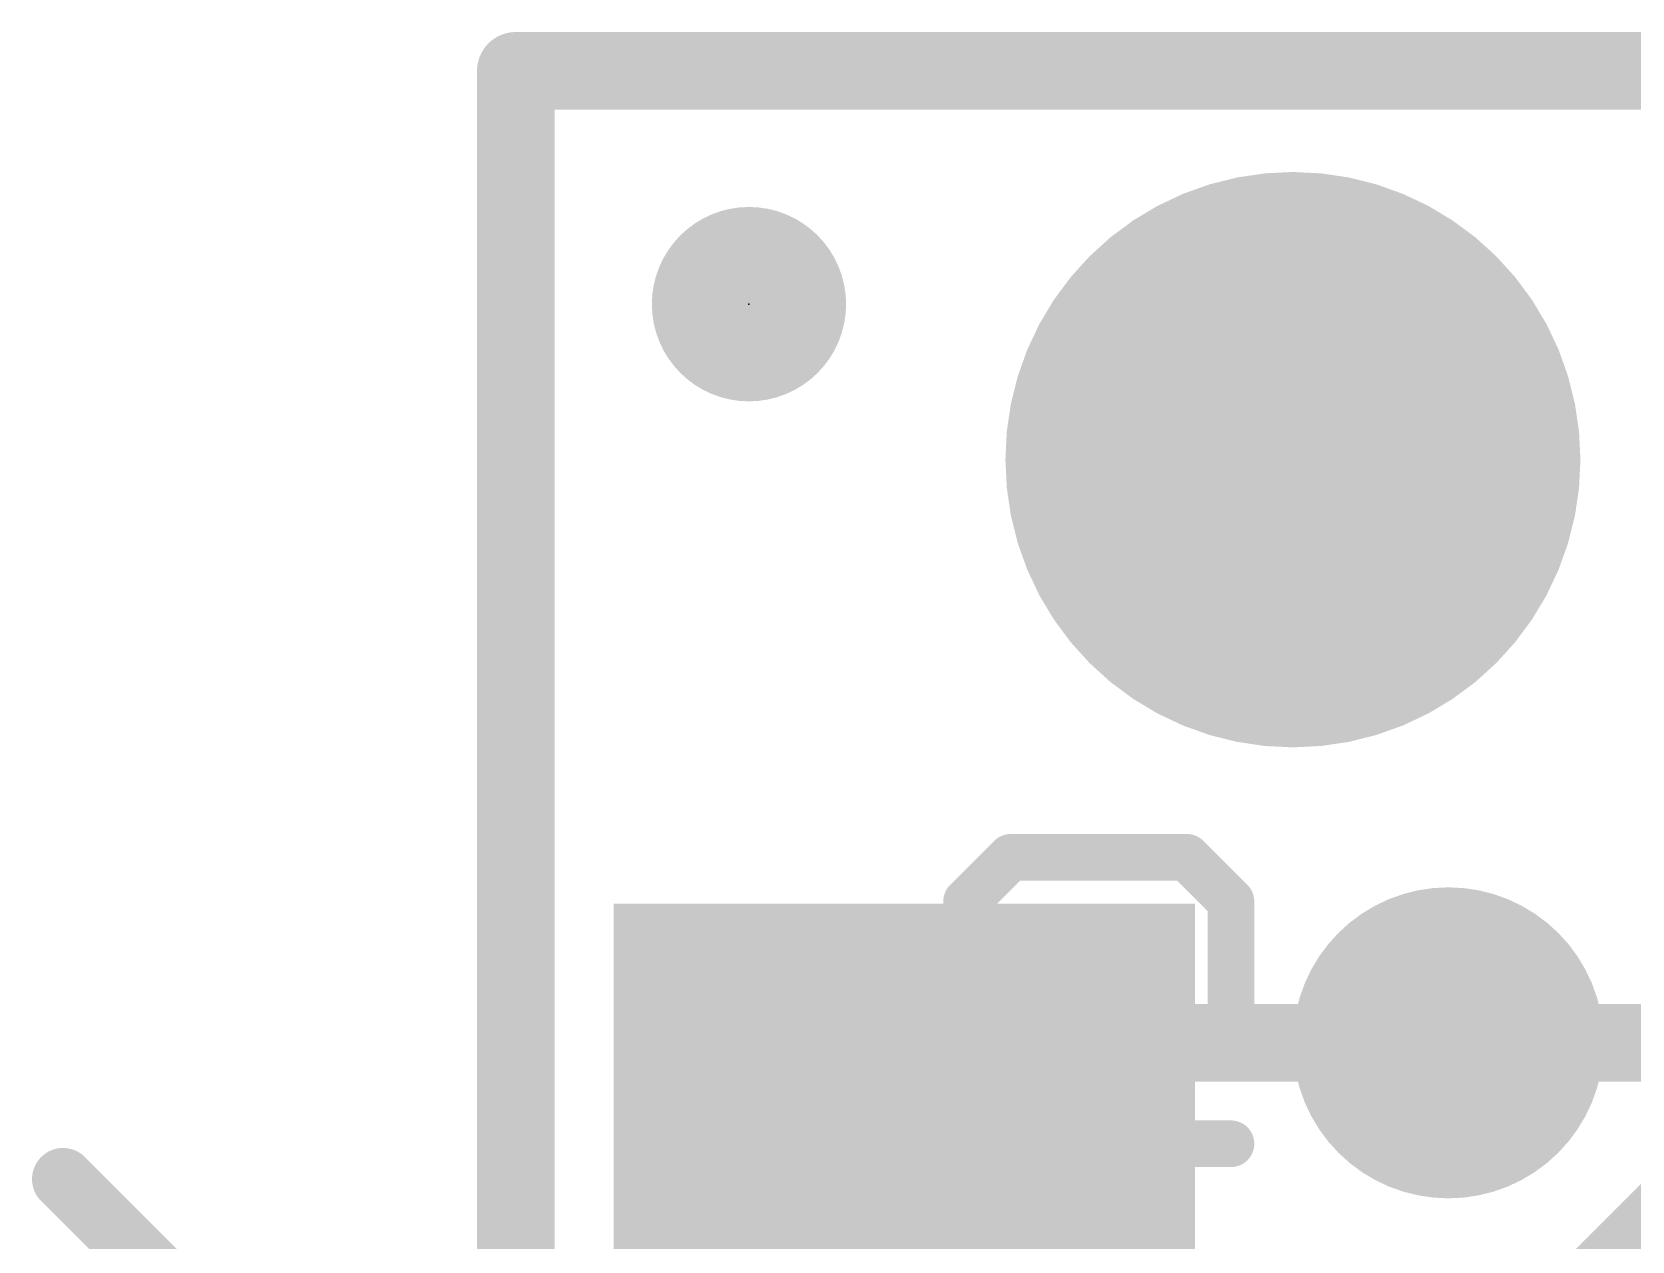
# Model space of a CAD drawing. Extents: x -1.6 to 24.3, y -3.8 to 15.4.
# Drawn here: x -1.58 to 3.65, y 11.42 to 15.37 of the extents above; entities that cross this region are included whole.
import ezdxf

# ---------------------------------------------------------------- set-up
doc = ezdxf.new("R2010")
doc.units = 0
for name, color, linetype in [('1', 12, 'CONTINUOUS'), ('16', 132, 'CONTINUOUS'), ('17', 110, 'CONTINUOUS'), ('18', 110, 'CONTINUOUS'), ('20', 53, 'CONTINUOUS'), ('22', 53, 'CONTINUOUS'), ('23', 53, 'CONTINUOUS'), ('51', 53, 'CONTINUOUS')]:
    doc.layers.add(name, color=color, linetype=linetype)

# ---------------------------------------------------------------- blocks, each defined once
blk = doc.blocks.new('PIE')
at = {"const_width": 0.5}
blk.add_lwpolyline([(0, -0.25, 1), (0, 0.25, 1), (0, -0.25)], format="xyb", dxfattribs=at)
blk = doc.blocks.new('RECT')
blk.add_solid([(-0.5, -0.5), (0.5, -0.5), (-0.5, 0.5), (0.5, 0.5)])
blk = doc.blocks.new('ROUNDP')
at = {"const_width": 0.5}
blk.add_lwpolyline([(0, -0.25, 1), (0, 0.25, 1), (0, -0.25)], format="xyb", dxfattribs=at)
blk = doc.blocks.new('ROUNDV')
at = {"const_width": 0.5}
blk.add_lwpolyline([(0, -0.25, 1), (0, 0.25, 1), (0, -0.25)], format="xyb", dxfattribs=at)

msp = doc.modelspace()

# ---------------------------------------------------------------- linework, layer by layer
at = {"layer": '1', "const_width": 0.254}
for points in [[(0, 15.24), (0, 0)], [(24.13, 15.24), (0, 15.24)], [(4.33, 12.065), (3.048, 12.065)]]:
    msp.add_lwpolyline(points, dxfattribs=at)
at = {"layer": '1', "const_width": 0.127}
for points in [[(0.0635, 15.24, 1), (-0.0635, 15.24)], [(0, 15.3035, 1), (0, 15.1765)], [(3.048, 12.1285, 1), (3.048, 12.0015)]]:
    msp.add_lwpolyline(points, format="xyb", dxfattribs=at)
at = {"layer": '16', "const_width": 0.254}
for points in [[(0, 15.24), (0, 0)], [(24.13, 15.24), (0, 15.24)], [(3.429, 11.176), (4.953, 12.7)], [(1.778, 12.065), (0.635, 10.922)], [(3.048, 12.065), (1.778, 12.065)]]:
    msp.add_lwpolyline(points, dxfattribs=at)
at = {"layer": '16', "const_width": 0.127}
for points in [[(0.0635, 15.24, 1), (-0.0635, 15.24)], [(0, 15.3035, 1), (0, 15.1765)], [(1.778, 12.1285, 1), (1.778, 12.0015)], [(1.8229, 12.0201, 1), (1.7331, 12.1099)], [(3.048, 12.0015, 1), (3.048, 12.1285)]]:
    msp.add_lwpolyline(points, format="xyb", dxfattribs=at)
at = {"layer": '20', "const_width": 0.2032}
for points in [[(0, 15.24), (0, 0)], [(24.13, 15.24), (0, 15.24)]]:
    msp.add_lwpolyline(points, dxfattribs=at)
at = {"layer": '20', "const_width": 0.1016}
for points in [[(0.0508, 15.24, 1), (-0.0508, 15.24)], [(0, 15.2908, 1), (0, 15.1892)]]:
    msp.add_lwpolyline(points, format="xyb", dxfattribs=at)
at = {"layer": '22', "const_width": 0.1524}
for points in [[(1.4732, 12.5269), (1.6173, 12.6709)], [(1.6173, 12.6709), (2.1935, 12.6709)], [(2.1935, 12.6709), (2.3375, 12.5269)], [(1.4732, 12.0947), (1.4732, 12.5269)], [(2.3375, 12.5269), (2.3375, 12.0947)], [(2.3375, 12.0947), (1.4732, 12.0947)], [(2.3375, 11.1592), (1.4732, 11.7354)], [(1.4732, 11.7354), (2.3375, 11.7354)]]:
    msp.add_lwpolyline(points, dxfattribs=at)
at = {"layer": '22', "const_width": 0.0762}
for points in [[(1.6173, 12.709, 1), (1.6173, 12.6328)], [(1.6442, 12.644, 1), (1.5903, 12.6978)], [(2.2204, 12.6978, 1), (2.1665, 12.644)], [(2.1935, 12.6328, 1), (2.1935, 12.709)], [(1.5113, 12.5269, 1), (1.4351, 12.5269)], [(1.4463, 12.5538, 1), (1.5001, 12.4999)], [(2.3756, 12.5269, 1), (2.2994, 12.5269)], [(2.3106, 12.4999, 1), (2.3645, 12.5538)], [(1.4732, 12.1328, 1), (1.4732, 12.0566)], [(2.3375, 12.0566, 1), (2.3375, 12.1328)], [(1.4351, 12.0947, 1), (1.5113, 12.0947)], [(2.2994, 12.0947, 1), (2.3756, 12.0947)], [(1.4943, 11.7671, 1), (1.4521, 11.7037)], [(1.4732, 11.7735, 1), (1.4732, 11.6973)], [(2.3375, 11.6973, 1), (2.3375, 11.7735)]]:
    msp.add_lwpolyline(points, format="xyb", dxfattribs=at)
at = {"layer": '23'}
msp.add_point((0.762, 14.478), dxfattribs=at)
at = {"layer": '51', "const_width": 0.2032}
msp.add_lwpolyline([(-0.88, 11.02), (-1.48, 11.62)], dxfattribs=at)
at = {"layer": '51', "const_width": 0.1016}
msp.add_lwpolyline([(-1.4441, 11.6559, 1), (-1.5159, 11.5841)], format="xyb", dxfattribs=at)

# ---------------------------------------------------------------- block references
at = {"layer": '1', "xscale": 0.635, "yscale": 0.635}
msp.add_blockref('PIE', (0.762, 14.478), dxfattribs=at)
at = {"layer": '1', "xscale": 1.8, "yscale": 1.9, "rotation": 270}
msp.add_blockref('RECT', (1.27, 11.62), dxfattribs=at)
at = {"layer": '17', "xscale": 1.8796, "yscale": 1.8796, "rotation": 270}
msp.add_blockref('ROUNDP', (2.54, 13.97), dxfattribs=at)
msp.add_blockref('ROUNDP', (2.54, 13.97), dxfattribs=at)
at = {"layer": '18', "xscale": 1.016, "yscale": 1.016}
msp.add_blockref('ROUNDV', (3.048, 12.065), dxfattribs=at)
msp.add_blockref('ROUNDV', (3.048, 12.065), dxfattribs=at)
at = {"layer": '51', "xscale": 0.508, "yscale": 0.508, "rotation": 180}
msp.add_blockref('RECT', (2.54, 13.97), dxfattribs=at)

doc.saveas('drawing.dxf')
